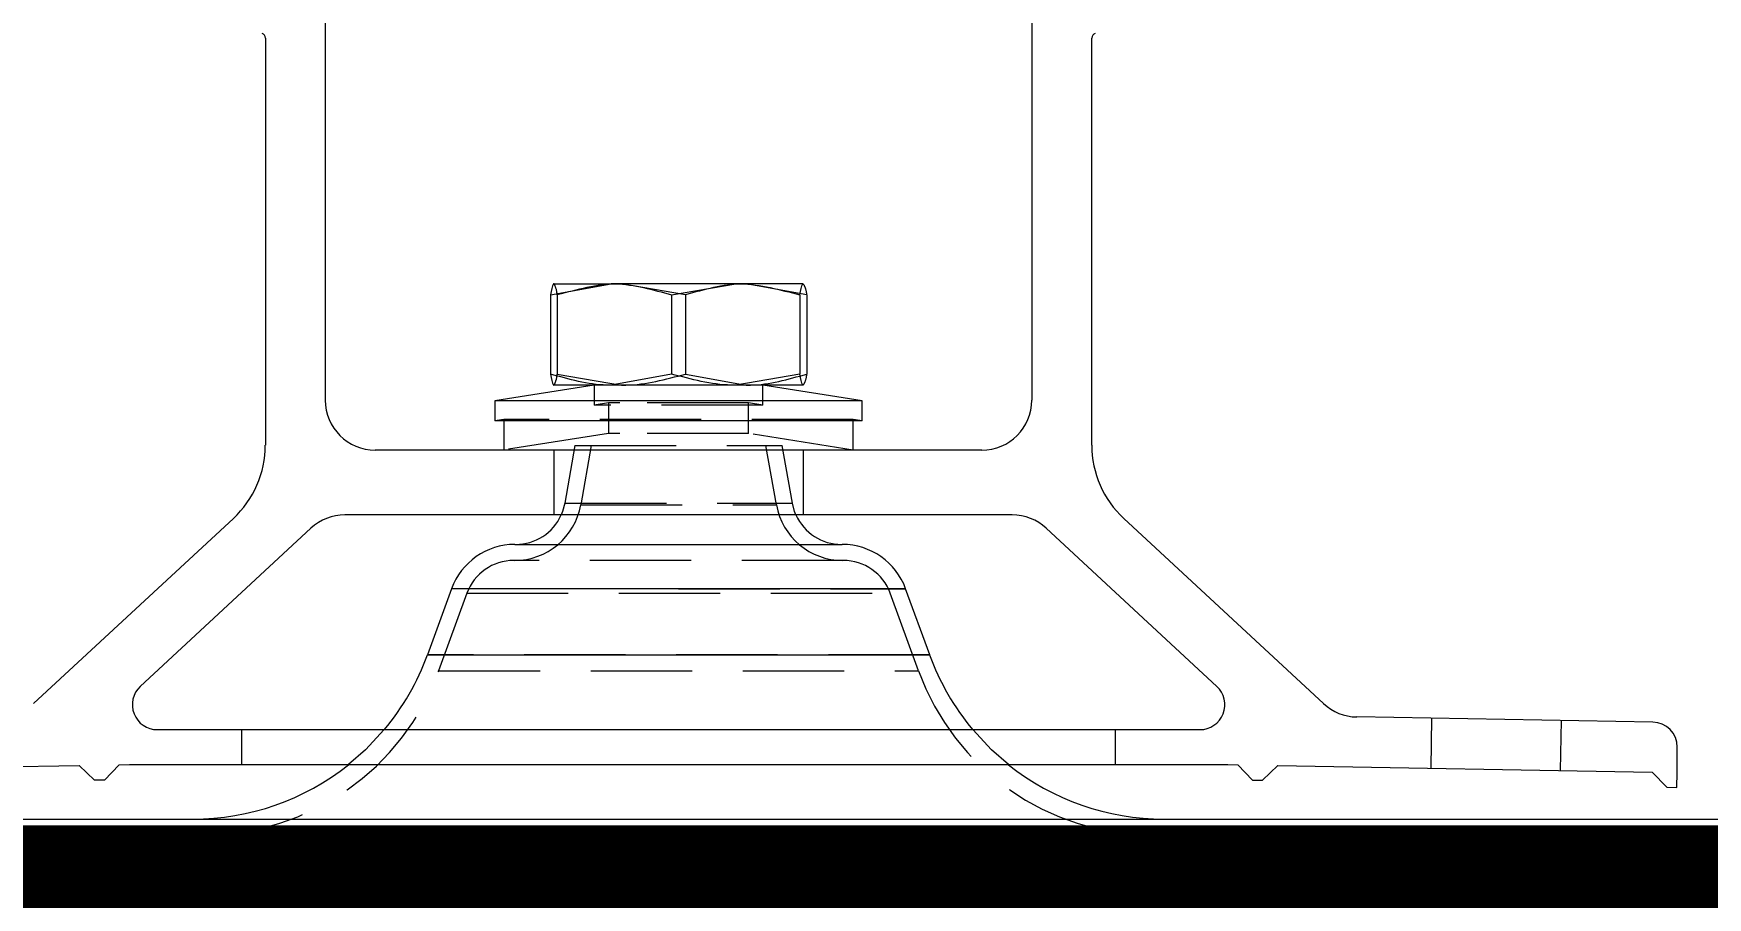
# Model space of a CAD drawing. Header units: millimetres. Extents: x 1522 to 2996, y -37 to 935.
# Drawn here: x 2814.33 to 2835.31, y 729.36 to 740.19 of the extents above; entities that cross this region are included whole.
import ezdxf

# ---------------------------------------------------------------- set-up
doc = ezdxf.new("R2010")
doc.units = ezdxf.units.MM
doc.header["$PDSIZE"] = -1
doc.linetypes.add('HIDDEN', pattern=[1.905, 1.27, -0.635])
doc.styles.get("Standard").update_dxf_attribs({"font": 'simplex.shx'})
doc.dimstyles.new('ISO-25', dxfattribs={"dimtxt": 2.5, "dimasz": 2.5, "dimexe": 1.25, "dimexo": 0.625, "dimtad": 1, "dimtxsty": 'Standard', "dimcen": 2.5, "dimadec": 0, "dimazin": 0, "dimtfac": 1, "dimtmove": 0, "dimatfit": 3, "dimfxl": 1, "dimarcsym": 0})

# ---------------------------------------------------------------- blocks, each defined once
blk = doc.blocks.new('attachment and clamp x2')
at = {"color": 7, "linetype": 'Continuous', "lineweight": 15}
for p, q in [((1759.916, 184.884), (1759.916, 198.468)), ((1768.769, 198.468), (1768.769, 184.884)), ((1759.165, 189.42), (1759.165, 184.32)), ((1769.52, 184.32), (1769.52, 189.42)), ((1762.736, 186.203), (1763.496, 186.343)), ((1762.778, 186.343), (1762.776, 186.341)), ((1762.78, 186.343), (1763.496, 186.343)), ((1765.058, 186.343), (1763.496, 186.343)), ((1764.255, 186.203), (1765.058, 186.343)), ((1765.905, 186.343), (1765.058, 186.343)), ((1765.905, 186.343), (1765.908, 186.333)), ((1762.736, 186.203), (1762.736, 185.211)), ((1764.255, 186.203), (1764.255, 185.211)), ((1765.861, 186.203), (1765.861, 185.211)), ((1763.285, 185.072), (1762.04, 184.874)), ((1762.776, 185.073), (1762.778, 185.072)), ((1763.496, 185.072), (1762.78, 185.072)), ((1764.255, 185.211), (1763.496, 185.072)), ((1765.058, 185.072), (1763.496, 185.072)), ((1765.861, 185.211), (1765.058, 185.072)), ((1765.905, 185.072), (1765.058, 185.072)), ((1766.645, 184.874), (1765.4, 185.072)), ((1765.908, 185.081), (1765.905, 185.072)), ((1765.907, 185.072), (1765.908, 185.073)), ((1762.04, 184.874), (1762.04, 184.624)), ((1762.406, 184.874), (1762.04, 184.874)), ((1766.645, 184.874), (1762.406, 184.874)), ((1766.645, 184.624), (1766.645, 184.874)), ((1762.406, 184.624), (1762.04, 184.624)), ((1762.152, 184.624), (1762.152, 184.259)), ((1766.645, 184.624), (1762.406, 184.624)), ((1766.532, 184.259), (1766.532, 184.624)), ((1768.143, 184.259), (1760.541, 184.259)), ((1758.764, 183.402), (1756.259, 181.081)), ((1768.524, 183.445), (1760.161, 183.445)), ((1772.426, 181.081), (1769.921, 183.402)), ((1759.736, 183.279), (1757.597, 181.297)), ((1771.088, 181.297), (1768.949, 183.279)), ((1762.291, 183.076), (1766.394, 183.076)), ((1761.497, 182.52), (1761.196, 181.693)), ((1767.489, 181.693), (1767.188, 182.52)), ((1776.549, 180.85), (1772.84, 180.914)), ((1757.81, 180.755), (1770.875, 180.755)), ((1776.856, 180.219), (1776.856, 180.537)), ((1752.141, 180.224), (1756.833, 180.306)), ((1757.024, 180.121), (1756.833, 180.306)), ((1757.334, 180.315), (1757.149, 180.124)), ((1757.334, 180.315), (1757.46, 180.317)), ((1757.46, 180.317), (1771.225, 180.317)), ((1771.225, 180.317), (1771.351, 180.315)), ((1771.351, 180.315), (1771.535, 180.124)), ((1771.661, 180.121), (1771.852, 180.306)), ((1771.852, 180.306), (1776.544, 180.224)), ((1776.544, 180.224), (1776.728, 180.033)), ((1776.853, 180.031), (1776.856, 180.219)), ((1757.149, 180.124), (1757.024, 180.121)), ((1771.535, 180.124), (1771.661, 180.121)), ((1776.728, 180.033), (1776.853, 180.031)), ((1736.968, 179.635), (1791.717, 179.635)), ((1736.186, 179.434), (1792.499, 179.434)), ((1736.968, 179.434), (1791.717, 179.434))]:
    blk.add_line(p, q, dxfattribs=at)
at = {"color": 7, "linetype": 'HIDDEN', "lineweight": 0}
for p, q in [((1764.429, 186.203), (1763.626, 186.343)), ((1765.948, 186.203), (1765.189, 186.343)), ((1762.823, 186.203), (1762.823, 185.211)), ((1764.429, 186.203), (1764.429, 185.211)), ((1765.948, 186.203), (1765.948, 185.211)), ((1762.823, 185.211), (1763.626, 185.072)), ((1763.285, 185.072), (1763.285, 184.821)), ((1764.429, 185.211), (1765.189, 185.072)), ((1765.4, 184.821), (1765.4, 185.072)), ((1763.466, 184.85), (1763.285, 184.821)), ((1763.453, 184.821), (1763.285, 184.821)), ((1765.4, 184.821), (1763.453, 184.821)), ((1763.606, 184.85), (1763.466, 184.85)), ((1763.466, 184.85), (1763.466, 184.467)), ((1765.218, 184.85), (1763.606, 184.85)), ((1765.4, 184.821), (1765.218, 184.85)), ((1765.218, 184.467), (1765.218, 184.85)), ((1762.152, 184.642), (1762.04, 184.624)), ((1762.501, 184.642), (1762.152, 184.642)), ((1762.152, 184.642), (1762.152, 184.624)), ((1766.532, 184.642), (1762.501, 184.642)), ((1766.645, 184.624), (1766.532, 184.642)), ((1766.532, 184.624), (1766.532, 184.642)), ((1763.466, 184.467), (1762.152, 184.259)), ((1763.606, 184.467), (1763.466, 184.467)), ((1765.218, 184.467), (1763.606, 184.467)), ((1766.532, 184.259), (1765.218, 184.467)), ((1762.778, 184.259), (1762.778, 183.445)), ((1763.044, 184.315), (1762.917, 183.593)), ((1763.044, 184.315), (1765.641, 184.315)), ((1763.247, 184.315), (1763.117, 183.574)), ((1765.568, 183.574), (1765.437, 184.315)), ((1765.768, 183.593), (1765.641, 184.315)), ((1765.907, 183.445), (1765.907, 184.259)), ((1762.92, 183.593), (1765.765, 183.593)), ((1763.117, 183.574), (1765.568, 183.574)), ((1766.407, 182.876), (1762.278, 182.876)), ((1764.342, 182.52), (1767.188, 182.52)), ((1761.69, 182.464), (1761.336, 181.493)), ((1761.69, 182.464), (1766.992, 182.464)), ((1767.348, 181.493), (1766.995, 182.464)), ((1767.489, 181.693), (1761.196, 181.693)), ((1761.339, 181.493), (1767.346, 181.493)), ((1773.778, 180.898), (1773.767, 180.272)), ((1775.394, 180.244), (1775.405, 180.87)), ((1758.867, 180.755), (1758.867, 180.317)), ((1769.817, 180.317), (1769.817, 180.755))]:
    blk.add_line(p, q, dxfattribs=at)
at = {"color": 8, "linetype": 'Continuous', "lineweight": 15}
for p, q in [((1767.188, 182.52), (1761.497, 182.52)), ((1761.196, 181.693), (1764.342, 181.693)), ((1764.342, 181.693), (1767.489, 181.693))]:
    blk.add_line(p, q, dxfattribs=at)
at = {"color": 7, "linetype": 'HIDDEN', "lineweight": 0, "flags": 128}
for points in [[(1762.917, 183.593), (1762.889, 183.488), (1762.871, 183.445)], [(1765.813, 183.445), (1765.796, 183.488), (1765.768, 183.593)], [(1760.655, 180.755), (1760.42, 180.503), (1760.206, 180.317)], [(1768.478, 180.317), (1768.265, 180.503), (1768.03, 180.755)]]:
    blk.add_lwpolyline(points, dxfattribs=at)
at = {"color": 7, "linetype": 'Continuous', "lineweight": 15}
for centre, radius, start, end in [((1759.102, 189.42), 0.0626, 0, 70), ((1769.583, 189.42), 0.0626, 110, 180), ((1760.541, 184.884), 0.626, 180, 270), ((1768.143, 184.884), 0.626, 270, 0), ((1757.913, 184.32), 1.251, 312.8168, 0), ((1770.771, 184.32), 1.251, 180, 227.1832), ((1760.161, 182.82), 0.626, 90, 132.8168), ((1762.301, 183.702), 0.626, 270, 335.8143), ((1766.384, 183.702), 0.626, 204.1857, 270), ((1768.524, 182.82), 0.626, 47.1832, 90), ((1762.291, 182.231), 0.845, 90, 160), ((1766.394, 182.231), 0.845, 20, 90), ((1758.256, 182.763), 3.129, 320.0634, 340), ((1770.428, 182.763), 3.129, 200, 219.9366), ((1757.81, 181.068), 0.313, 132.8168, 270), ((1770.875, 181.068), 0.313, 270, 47.1832), ((1772.851, 181.54), 0.626, 227.1832, 269), ((1776.544, 180.537), 0.313, 0, 89), ((1758.256, 182.763), 3.129, 270, 308.5616), ((1770.428, 182.763), 3.129, 231.4384, 270)]:
    blk.add_arc(centre, radius, start, end, dxfattribs=at)
at = {"color": 7, "linetype": 'HIDDEN', "lineweight": 0}
for centre, radius, start, end in [((1762.285, 183.72), 0.845, 270, 350), ((1766.4, 183.72), 0.845, 190, 270), ((1762.278, 182.25), 0.626, 90, 160), ((1766.407, 182.25), 0.626, 20, 90), ((1758.396, 182.563), 3.129, 270, 340), ((1770.288, 182.563), 3.129, 200, 270)]:
    blk.add_arc(centre, radius, start, end, dxfattribs=at)
at = {"color": 7, "linetype": 'Continuous', "lineweight": 15}
for points, knots in [([(1762.78, 186.343), (1762.777, 186.341), (1762.762, 186.335), (1762.748, 186.261), (1762.736, 186.203)], [0, 0, 0, 0, 0.2218688, 1, 1, 1, 1]), ([(1763.496, 186.343), (1763.514, 186.342), (1763.77, 186.34), (1764.022, 186.269), (1764.255, 186.203)], [0, 0, 0, 0, 0.070214, 1, 1, 1, 1]), ([(1765.058, 186.343), (1765.077, 186.342), (1765.349, 186.34), (1765.614, 186.269), (1765.861, 186.203)], [0, 0, 0, 0, 0.070214, 1, 1, 1, 1]), ([(1765.861, 186.203), (1765.873, 186.261), (1765.887, 186.335), (1765.902, 186.341), (1765.905, 186.343)], [0, 0, 0, 0, 0.778131, 1, 1, 1, 1]), ([(1763.496, 185.072), (1763.478, 185.072), (1763.222, 185.074), (1762.97, 185.145), (1762.736, 185.211)], [0, 0, 0, 0, 0.0702142, 1, 1, 1, 1]), ([(1762.736, 185.211), (1762.748, 185.154), (1762.762, 185.079), (1762.777, 185.073), (1762.78, 185.072)], [0, 0, 0, 0, 0.7781312, 1, 1, 1, 1]), ([(1765.058, 185.072), (1765.039, 185.072), (1764.768, 185.074), (1764.503, 185.145), (1764.255, 185.211)], [0, 0, 0, 0, 0.070214, 1, 1, 1, 1]), ([(1765.905, 185.072), (1765.902, 185.073), (1765.887, 185.079), (1765.873, 185.154), (1765.861, 185.211)], [0, 0, 0, 0, 0.221869, 1, 1, 1, 1])]:
    blk.add_open_spline(points, degree=3, knots=knots, dxfattribs=at)
at = {"color": 7, "linetype": 'HIDDEN', "lineweight": 0}
for points, knots in [([(1762.823, 186.203), (1762.821, 186.219), (1762.806, 186.302), (1762.792, 186.324), (1762.78, 186.343)], [0, 0, 0, 0, 0.198275, 1, 1, 1, 1]), ([(1763.626, 186.343), (1763.607, 186.342), (1763.336, 186.34), (1763.07, 186.269), (1762.823, 186.203)], [0, 0, 0, 0, 0.070214, 1, 1, 1, 1]), ([(1765.189, 186.343), (1765.171, 186.342), (1764.914, 186.34), (1764.663, 186.269), (1764.429, 186.203)], [0, 0, 0, 0, 0.070214, 1, 1, 1, 1]), ([(1765.908, 186.333), (1765.919, 186.317), (1765.932, 186.295), (1765.945, 186.219), (1765.948, 186.203)], [0, 0, 0, 0, 0.7840708, 1, 1, 1, 1]), ([(1762.78, 185.072), (1762.792, 185.09), (1762.806, 185.112), (1762.821, 185.195), (1762.823, 185.211)], [0, 0, 0, 0, 0.801725, 1, 1, 1, 1]), ([(1763.626, 185.072), (1763.645, 185.072), (1763.916, 185.074), (1764.182, 185.145), (1764.429, 185.211)], [0, 0, 0, 0, 0.070214, 1, 1, 1, 1]), ([(1765.189, 185.072), (1765.207, 185.072), (1765.463, 185.074), (1765.715, 185.145), (1765.948, 185.211)], [0, 0, 0, 0, 0.0702138, 1, 1, 1, 1]), ([(1765.948, 185.211), (1765.945, 185.195), (1765.932, 185.119), (1765.919, 185.098), (1765.908, 185.081)], [0, 0, 0, 0, 0.215873, 1, 1, 1, 1])]:
    blk.add_open_spline(points, degree=3, knots=knots, dxfattribs=at)
blk = doc.blocks.new('*D32')
at = {"color": 0, "lineweight": -2, "transparency": 16777216}
for p, q in [((2887.045, 764.01), (2887.045, 772.01)), ((2828.499, 756.01), (2888.045, 756.01)), ((2887.045, 756.01), (2887.045, 730.341)), ((2851.572, 730.341), (2888.045, 730.341)), ((2887.045, 722.341), (2887.045, 714.341))]:
    blk.add_line(p, q, dxfattribs=at)
at = {"color": 0, "transparency": 16777216}
for points in [[(2885.712, 764.01), (2888.378, 764.01), (2887.045, 756.01)], [(2888.378, 722.341), (2885.712, 722.341), (2887.045, 730.341)]]:
    blk.add_solid(points, dxfattribs=at)
at = {"layer": 'Defpoints', "color": 0, "transparency": 16777216}
for p in [(2827.499, 756.01), (2850.572, 730.341), (2887.045, 730.341)]:
    blk.add_point(p, dxfattribs=at)

msp = doc.modelspace()

# ---------------------------------------------------------------- linework, layer by layer
at = {"color": 7, "linetype": 'Continuous', "lineweight": 15}
for p, q in [((2819.965, 730.166), (2819.944, 730.141)), ((2819.944, 730.141), (2819.944, 729.896)), ((2822.415, 730.141), (2819.944, 730.141)), ((2824.886, 730.141), (2822.415, 730.141)), ((2824.886, 730.141), (2824.865, 730.166)), ((2824.886, 729.896), (2824.886, 730.141)), ((2822.415, 729.896), (2819.944, 729.896)), ((2824.886, 729.896), (2822.415, 729.896))]:
    msp.add_line(p, q, dxfattribs=at)
at = {"lineweight": 15, "const_width": 6}
msp.add_lwpolyline([(2516.063, 727.265), (2870.029, 727.265)], dxfattribs=at)

# ---------------------------------------------------------------- block references
msp.add_blockref('attachment and clamp x2', (1058.073, 550.707))

# ---------------------------------------------------------------- dimensions: what is measured, and where the dimension line sits
dim = msp.add_linear_dim(base=(2887.045, 730.341), p1=(2827.499, 756.01), p2=(2850.572, 730.341), angle=270, text=' ', dimstyle='ISO-25', override={"dimtxt": 10, "dimasz": 8, "dimexe": 1, "dimexo": 1, "dimgap": 1.524, "dimtih": 1, "dimtoh": 1, "dimzin": 0, "dimadec": 2, "dimtzin": 0})
dim.commit()
dim.dimension.update_dxf_attribs({"geometry": '*D32', "text_midpoint": (2887.045, 738.555), "dimtype": 160})

doc.saveas('drawing.dxf')
